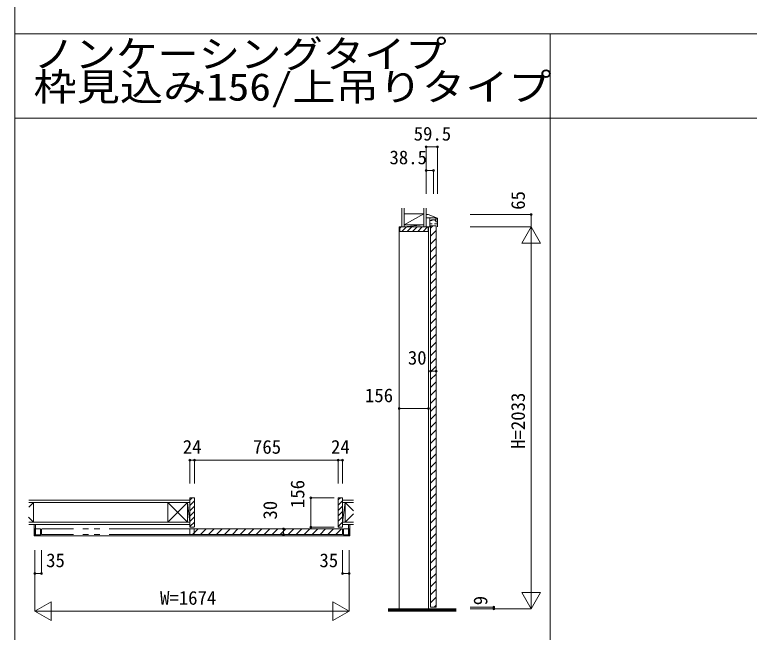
# Model space of a CAD drawing. Units: millimetres, scale not verified. Extents: x -21025 to 7656, y -14850 to 5150.
# Drawn here: x -21025 to -17114, y -11540 to -8254 of the extents above; entities that cross this region are included whole.
import ezdxf
from ezdxf.enums import TextEntityAlignment as Align

# ---------------------------------------------------------------- set-up
doc = ezdxf.new("R2010")
doc.units = ezdxf.units.MM
doc.header["$LTSCALE"] = 50
doc.linetypes.add('DOUBLE_CHAIN2', pattern=[12.8, 9, -1, 0.6, -0.6, 0.6, -1])
doc.layers.add('0-0_0', color=7, linetype='Continuous')
for name, color, linetype, lineweight in [('0-1_YKK_F1', 7, 'Continuous', 9), ('0-4_YKK_N1', 2, 'Continuous', 9), ('0-5_YKK_B1', 4, 'Continuous', 9), ('0-6_YKK_C1', 4, 'Continuous', 9), ('0-7_YKK_Z1', 7, 'Continuous', 9)]:
    doc.layers.add(name, color=color, linetype=linetype, lineweight=lineweight)
doc.styles.add('ＭＳ ゴシック', font='')
doc.styles.get('ＭＳ ゴシック').set_extended_font_data('MS Gothic')

msp = doc.modelspace()

# ---------------------------------------------------------------- linework, layer by layer
at = {"layer": '0-1_YKK_F1'}
for p, q in [((-21025, -14850), (-21025, 5150)), ((-21025, -8355), (7475, -8355)), ((-18175, -14850), (-18175, -8355)), ((-21025, -8805), (7475, -8805))]:
    msp.add_line(p, q, dxfattribs=at)
at = {"layer": '0-4_YKK_N1'}
for p, q in [((-18834.5, -8957.49), (-18775, -8957.49)), ((-18834.5, -8957.49), (-18834.5, -9207.49)), ((-18775, -8957.49), (-18775, -9207.49)), ((-18834.5, -9082.49), (-18796, -9082.49)), ((-18796, -9082.49), (-18796, -9207.49)), ((-18600, -9317.5), (-18275, -9317.5)), ((-18275, -9382.5), (-18275, -9317.5)), ((-18325, -9469.1), (-18275, -9382.5)), ((-18275, -9382.5), (-18275, -11415.5)), ((-18325, -9469.1), (-18225, -9469.1)), ((-18811, -10149.78), (-18781, -10149.78)), ((-18977.5, -10349.78), (-18821.5, -10349.78)), ((-20092.11, -10623.8), (-20092.11, -10748.8)), ((-20068.11, -10623.8), (-20092.11, -10623.8)), ((-20068.11, -10623.8), (-19303.11, -10623.8)), ((-20068.11, -10623.8), (-20068.11, -10748.8)), ((-19303.11, -10623.8), (-19303.11, -10748.8)), ((-19303.11, -10623.8), (-19279.11, -10623.8)), ((-19279.11, -10623.8), (-19279.11, -10748.8)), ((-19449, -10823.8), (-19324, -10823.8)), ((-19594.77, -10990.3), (-19594.77, -11020.3)), ((-20918.11, -11102.5), (-20918.11, -11427.5)), ((-20883.11, -11102.5), (-20883.11, -11227.5)), ((-19279.11, -11102.5), (-19279.11, -11227.5)), ((-19244.11, -11102.5), (-19244.11, -11427.5)), ((-20918.11, -11227.5), (-20883.11, -11227.5)), ((-19279.11, -11227.5), (-19244.11, -11227.5)), ((-18325, -11328.9), (-18275, -11415.5)), ((-18325, -11328.9), (-18225, -11328.9)), ((-18275, -11415.5), (-18225, -11328.9)), ((-19330.72, -11377.5), (-19244.11, -11427.5)), ((-19330.72, -11377.5), (-19330.72, -11477.5)), ((-18600, -11406.5), (-18475, -11406.5)), ((-18600, -11415.5), (-18275, -11415.5)), ((-18475, -11406.5), (-18475, -11415.5)), ((-20918.11, -11427.5), (-19244.11, -11427.5)), ((-20918.11, -11427.5), (-20831.51, -11477.5)), ((-19330.72, -11477.5), (-19244.11, -11427.5))]:
    msp.add_line(p, q, dxfattribs=at)
for points in [[(-18600, -9382.5), (-18275, -9382.5), (-18225, -9469.1)], [(-19449, -10823.8), (-19449, -10979.8), (-19324, -10979.8)], [(-20918.11, -11427.5), (-20831.51, -11377.5), (-20831.51, -11477.5)]]:
    msp.add_lwpolyline(points, dxfattribs=at)
for centre in [(-18834.5, -8957.49), (-18775, -8957.49), (-18834.5, -9082.49), (-18796, -9082.49), (-18275, -9317.5), (-18811, -10149.78), (-18781, -10149.78), (-18977.5, -10349.78), (-18821.5, -10349.78), (-20092.11, -10623.8), (-20068.11, -10623.8), (-19303.11, -10623.8), (-19279.11, -10623.8), (-19449, -10823.8), (-19594.77, -10990.3), (-19449, -10979.8), (-19594.77, -11020.3), (-20918.11, -11227.5), (-20883.11, -11227.5), (-19279.11, -11227.5), (-19244.11, -11227.5), (-18475, -11406.5), (-18475, -11415.5)]:
    msp.add_circle(centre, 5, dxfattribs=at)
at = {"layer": '0-5_YKK_B1'}
for p, q in [((-20092.11, -10823.8), (-20092.11, -10979.8)), ((-20070.11, -10823.8), (-20092.11, -10823.8)), ((-20092.11, -10836.44), (-20079.48, -10823.8)), ((-20068.11, -10977.8), (-20068.11, -10825.8)), ((-19303.11, -10835.79), (-19291.13, -10823.8)), ((-19303.11, -10977.8), (-19303.11, -10825.8)), ((-19301.11, -10823.8), (-19279.11, -10823.8)), ((-19279.11, -10823.8), (-19279.11, -10979.8)), ((-20092.11, -10864.72), (-20068.11, -10840.72)), ((-20092.11, -10893.01), (-20068.11, -10869.01)), ((-19303.11, -10864.07), (-19279.11, -10840.07)), ((-19303.11, -10892.35), (-19279.11, -10868.35)), ((-19279.11, -10836.8), (-19279.11, -10849.3)), ((-19279.11, -10966.3), (-19279.11, -10837.3)), ((-20092.11, -10921.29), (-20068.11, -10897.29)), ((-19303.11, -10920.64), (-19279.11, -10896.64)), ((-20092.11, -10949.57), (-20068.11, -10925.57)), ((-19303.11, -10948.92), (-19279.11, -10924.92)), ((-20920.61, -11027.5), (-20920.61, -10966.8)), ((-20915.11, -10966.8), (-20915.11, -11027.5)), ((-20092.11, -10977.86), (-20068.11, -10953.86)), ((-20092.11, -10979.8), (-20070.11, -10979.8)), ((-19303.11, -10977.21), (-19279.11, -10953.21)), ((-19279.11, -10979.8), (-19301.11, -10979.8)), ((-19279.11, -10954.3), (-19279.11, -10966.8)), ((-19247.11, -10966.8), (-19247.11, -11027.5)), ((-19241.61, -11027.5), (-19241.61, -10966.8)), ((-20915.11, -11027.5), (-20920.61, -11027.5)), ((-20919.11, -10992.3), (-20919.11, -11018.3)), ((-20889.11, -10989.3), (-20916.12, -10989.3)), ((-20916.12, -11021.3), (-20889.11, -11021.3)), ((-20915.11, -11026.3), (-19247.11, -11026.3)), ((-20883.11, -10993.3), (-20888.42, -10993.3)), ((-20888.42, -10993.3), (-20888.42, -11017.3)), ((-20888.42, -11017.3), (-20883.11, -11017.3)), ((-20887.11, -10993.3), (-20887.11, -10991.3)), ((-20887.11, -11019.3), (-20887.11, -11017.3)), ((-20093.11, -10993.3), (-20093.11, -11017)), ((-20093.11, -10993.6), (-20093.11, -11017)), ((-20089.81, -10990.3), (-19282.41, -10990.3)), ((-20089.81, -11020.3), (-19282.41, -11020.3)), ((-20078.46, -11020.3), (-20048.46, -10990.3)), ((-20036.03, -11020.3), (-20006.03, -10990.3)), ((-19993.61, -11020.3), (-19963.61, -10990.3)), ((-19951.18, -11020.3), (-19921.18, -10990.3)), ((-19908.75, -11020.3), (-19878.75, -10990.3)), ((-19866.33, -11020.3), (-19836.33, -10990.3)), ((-19823.9, -11020.3), (-19793.9, -10990.3)), ((-19781.47, -11020.3), (-19751.47, -10990.3)), ((-19739.05, -11020.3), (-19709.05, -10990.3)), ((-19696.62, -11020.3), (-19666.62, -10990.3)), ((-19654.19, -11020.3), (-19624.19, -10990.3)), ((-19611.77, -11020.3), (-19581.77, -10990.3)), ((-19569.34, -11020.3), (-19539.34, -10990.3)), ((-19526.91, -11020.3), (-19496.91, -10990.3)), ((-19484.49, -11020.3), (-19454.49, -10990.3)), ((-19442.06, -11020.3), (-19412.06, -10990.3)), ((-19399.64, -11020.3), (-19369.64, -10990.3)), ((-19357.21, -11020.3), (-19327.21, -10990.3)), ((-19314.78, -11020.3), (-19284.78, -10990.3)), ((-19279.11, -10993.3), (-19273.8, -10993.3)), ((-19279.11, -11017), (-19279.11, -10993.6)), ((-19273.8, -11017.3), (-19279.11, -11017.3)), ((-19275.11, -10993.3), (-19275.11, -10991.3)), ((-19275.11, -11019.3), (-19275.11, -11017.3)), ((-19273.8, -10993.3), (-19273.8, -11017.3)), ((-19273.12, -10989.3), (-19246.11, -10989.3)), ((-19246.11, -11021.3), (-19273.12, -11021.3)), ((-19247.11, -11027.5), (-19241.61, -11027.5)), ((-19243.11, -10992.3), (-19243.11, -11018.3))]:
    msp.add_line(p, q, dxfattribs=at)
at = {"layer": '0-5_YKK_B1', "linetype": 'DOUBLE_CHAIN2'}
for p, q in [((-20883.11, -10993.3), (-20883.11, -11017.3)), ((-20072.11, -10990.3), (-20880.11, -10990.3)), ((-20072.11, -11020.3), (-20880.11, -11020.3)), ((-20069.11, -10993.3), (-20069.11, -11017.3))]:
    msp.add_line(p, q, dxfattribs=at)
at = {"layer": '0-5_YKK_B1'}
for centre, radius, start, end in [((-20070.11, -10825.8), 2, 0, 90), ((-19301.11, -10825.8), 2, 90, 180), ((-20070.11, -10977.8), 2, 270, 0), ((-19301.11, -10977.8), 2, 180, 270), ((-20916.12, -10992.29), 2.99, 89.96782, 180.03217), ((-20916.12, -11018.31), 2.99, 179.96782, 270.03217), ((-20889.11, -10991.3), 2, 359.96796, 90.03203), ((-20889.11, -11019.3), 2, 269.96796, 0.03203), ((-20089.81, -10993.6), 3.3, 90, 180), ((-20089.81, -11017), 3.3, 180, 270), ((-19282.41, -10993.6), 3.3, 0, 90), ((-19282.41, -11017), 3.3, 270, 0), ((-19273.12, -10991.3), 2, 89.96796, 180.03203), ((-19273.12, -11019.3), 2, 179.96796, 270.03203), ((-19246.11, -10992.29), 2.99, 359.96782, 90.03217), ((-19246.11, -11018.31), 2.99, 269.96782, 0.03217)]:
    msp.add_arc(centre, radius, start, end, dxfattribs=at)
at = {"layer": '0-5_YKK_B1', "linetype": 'DOUBLE_CHAIN2'}
for centre, start, end in [((-20880.11, -10993.3), 90, 180), ((-20880.11, -11017.3), 180, 270), ((-20072.11, -10993.3), 0, 90), ((-20072.11, -11017.3), 270, 0)]:
    msp.add_arc(centre, 3, start, end, dxfattribs=at)
at = {"layer": '0-6_YKK_C1'}
for p, q in [((-18834.5, -9317.5), (-18834.5, -9382.5)), ((-18824.5, -9317.5), (-18834.5, -9317.5)), ((-18834.5, -9334.5), (-18785.19, -9334.5)), ((-18775, -9335.54), (-18824.5, -9317.5)), ((-18815.7, -9382.5), (-18815.7, -9334.5)), ((-18805.4, -9344.6), (-18805.4, -9348.8)), ((-18786.6, -9344.6), (-18805.4, -9344.6)), ((-18786.6, -9348.8), (-18786.6, -9344.6)), ((-18785.19, -9334.5), (-18783.4, -9339.41)), ((-18783.48, -9339.2), (-18775, -9339.2)), ((-18783.4, -9339.41), (-18783.4, -9355.5)), ((-18775, -9382.5), (-18775, -9335.54)), ((-18977.5, -9382.5), (-18977.5, -11415.5)), ((-18975, -9382.5), (-18977.5, -9382.5)), ((-18975, -9404.5), (-18975, -9382.5)), ((-18975, -9382.5), (-18824, -9382.5)), ((-18975, -9389.43), (-18968.07, -9382.5)), ((-18964, -9382.5), (-18835, -9382.5)), ((-18963.78, -9406.5), (-18939.78, -9382.5)), ((-18935.5, -9406.5), (-18911.5, -9382.5)), ((-18907.21, -9406.5), (-18883.21, -9382.5)), ((-18878.93, -9406.5), (-18854.93, -9382.5)), ((-18850.64, -9406.5), (-18826.64, -9382.5)), ((-18834.5, -9382.5), (-18847, -9382.5)), ((-18834.5, -9382.5), (-18815.7, -9382.5)), ((-18824, -9382.5), (-18824, -9404.5)), ((-18821.5, -9382.5), (-18821.5, -11415.5)), ((-18803.4, -9348.8), (-18815.7, -9348.8)), ((-18815.7, -9367.3), (-18802.2, -9367.3)), ((-18781, -9377.5), (-18811, -9377.5)), ((-18811, -9389.48), (-18799.02, -9377.5)), ((-18789.8, -9367.3), (-18775, -9367.3)), ((-18788.6, -9348.8), (-18786.6, -9348.8)), ((-18786.6, -9347.3), (-18783.4, -9347.3)), ((-18783.4, -9355.5), (-18775, -9355.5)), ((-18781, -11406.5), (-18781, -9377.5)), ((-18826, -9406.5), (-18973, -9406.5)), ((-18811, -9431.9), (-18781, -9401.9)), ((-18811, -9474.33), (-18781, -9444.33)), ((-18811, -9516.76), (-18781, -9486.76)), ((-18811, -9559.18), (-18781, -9529.18)), ((-18811, -9601.61), (-18781, -9571.61)), ((-18811, -9644.04), (-18781, -9614.04)), ((-18811, -9686.46), (-18781, -9656.46)), ((-18811, -9728.89), (-18781, -9698.89)), ((-18811, -9771.32), (-18781, -9741.32)), ((-18811, -9813.74), (-18781, -9783.74)), ((-18811, -9856.17), (-18781, -9826.17)), ((-18811, -9898.59), (-18781, -9868.59)), ((-18811, -9941.02), (-18781, -9911.02)), ((-18811, -9983.45), (-18781, -9953.45)), ((-18811, -10025.87), (-18781, -9995.87)), ((-18811, -10068.3), (-18781, -10038.3)), ((-18811, -10110.73), (-18781, -10080.73)), ((-18811, -10153.15), (-18781, -10123.15)), ((-18811, -10195.58), (-18781, -10165.58)), ((-18811, -10238.01), (-18781, -10208.01)), ((-18811, -10280.43), (-18781, -10250.43)), ((-18811, -10322.86), (-18781, -10292.86)), ((-18811, -10365.29), (-18781, -10335.29)), ((-18811, -10407.71), (-18781, -10377.71)), ((-18811, -10450.14), (-18781, -10420.14)), ((-18811, -10492.56), (-18781, -10462.56)), ((-18811, -10534.99), (-18781, -10504.99)), ((-18811, -10577.42), (-18781, -10547.42)), ((-18811, -10619.84), (-18781, -10589.84)), ((-18811, -10662.27), (-18781, -10632.27)), ((-18811, -10704.7), (-18781, -10674.7)), ((-18811, -10747.12), (-18781, -10717.12)), ((-18811, -10789.55), (-18781, -10759.55)), ((-18811, -10831.98), (-18781, -10801.98)), ((-18811, -10874.4), (-18781, -10844.4)), ((-18811, -10916.83), (-18781, -10886.83)), ((-18811, -10959.25), (-18781, -10929.25)), ((-18811, -11001.68), (-18781, -10971.68)), ((-18811, -11044.11), (-18781, -11014.11)), ((-18811, -11086.53), (-18781, -11056.53)), ((-18811, -11128.96), (-18781, -11098.96)), ((-18811, -11171.39), (-18781, -11141.39)), ((-18811, -11213.81), (-18781, -11183.81)), ((-18811, -11256.24), (-18781, -11226.24)), ((-18811, -11298.67), (-18781, -11268.67)), ((-18811, -11341.09), (-18781, -11311.09)), ((-18811, -11383.52), (-18781, -11353.52)), ((-18791.55, -11406.5), (-18781, -11395.94))]:
    msp.add_line(p, q, dxfattribs=at)
msp.add_lwpolyline([(-18781, -11406.5), (-18811, -11406.5), (-18811, -9377.5)], dxfattribs=at)
for centre, start, end in [((-18973, -9404.5), 180, 269.99998), ((-18826, -9404.5), 270, 359.99998)]:
    msp.add_arc(centre, 2, start, end, dxfattribs=at)
at = {"layer": '0-7_YKK_Z1'}
for p, q in [((-18964.5, -9282.49), (-18964.5, -9382.5)), ((-18847, -9282.49), (-18847, -9382.5)), ((-18834.5, -9382.5), (-18834.5, -9282.49)), ((-18952, -9372.49), (-18847, -9312.5)), ((-18952, -9312.5), (-18952, -9372.49)), ((-18847, -9312.5), (-18952, -9312.5)), ((-18847, -9372.49), (-18847, -9312.5)), ((-18848, -9372.49), (-18953, -9382.5)), ((-18952, -9372.49), (-18847, -9372.49)), ((-18952, -9372.49), (-18847, -9372.49)), ((-18847, -9348.32), (-18847, -9382.5)), ((-20925.6, -10849.3), (-20949.71, -10873.41)), ((-20092.11, -10836.8), (-20949.38, -10836.8)), ((-20092.11, -10849.3), (-20949.38, -10849.3)), ((-20925.6, -10954.3), (-20925.6, -10849.3)), ((-20210.61, -10954.3), (-20210.61, -10849.3)), ((-20210.61, -10849.3), (-20105.61, -10954.3)), ((-20107.49, -10849.3), (-20092.11, -10849.3)), ((-20105.61, -10849.3), (-20092.11, -10954.3)), ((-19279.11, -10836.8), (-19221.61, -10836.8)), ((-19265.61, -10849.3), (-19279.11, -10955.8)), ((-19221.61, -10849.3), (-19279.11, -10849.3)), ((-19265.61, -10849.3), (-19221.61, -10893.3)), ((-19265.61, -10954.3), (-19265.61, -10849.3)), ((-19265.61, -10954.3), (-19221.61, -10910.3)), ((-20925.6, -10954.3), (-20952.19, -10927.71)), ((-20092.11, -10954.3), (-20949.38, -10954.3)), ((-20949.38, -10966.8), (-20092.11, -10966.8)), ((-20092.11, -10954.3), (-20107.88, -10954.3)), ((-19279.11, -10954.3), (-19221.61, -10954.3)), ((-19221.61, -10966.8), (-19279.11, -10966.8)), ((-19037.5, -11415.5), (-18675, -11415.5)), ((-19037.5, -11418.5), (-18675, -11418.5)), ((-19003.45, -11415.5), (-18950.5, -11415.5)), ((-18952.65, -11415.5), (-18736.89, -11415.5)), ((-19037.5, -11421.5), (-18675, -11421.5)), ((-19037.5, -11424.5), (-18675, -11424.5)), ((-18675, -11427.5), (-19037.5, -11427.5))]:
    msp.add_line(p, q, dxfattribs=at)
for points in [[(-18952, -9382.5), (-18952, -9282.49), (-18952, -9382.5)], [(-20105.61, -10954.3), (-20105.61, -10849.3), (-20210.61, -10954.3)]]:
    msp.add_lwpolyline(points, dxfattribs=at)

# ---------------------------------------------------------------- texts
at = {"layer": '0-0_0', "style": 'ＭＳ ゴシック'}
for s, width, p in [('ノンケーシングタイプ', 1.1, (-20925, -8580)), ('枠見込み156/上吊りタイプ', 1.15, (-20925, -8755))]:
    msp.add_text(s, height=146.6, dxfattribs=dict(at, width=width)).set_placement(p, align=Align.BOTTOM_LEFT)
at = {"layer": '0-4_YKK_N1', "color": 4, "style": 'ＭＳ ゴシック'}
for s, p in [('59.5', (-18900.96, -8945.49)), ('38.5', (-19029.87, -9071.61)), ('30', (-18932.1, -10137.78)), ('156', (-19160.21, -10337.78)), ('24', (-20130.11, -10611.8)), ('765', (-19756.36, -10611.8)), ('24', (-19341.11, -10611.8)), ('35', (-20857.62, -11215.5)), ('35', (-19402.71, -11215.5)), ('W=1674', (-20251.11, -11415.5))]:
    msp.add_text(s, height=73.31, dxfattribs=at).set_placement(p, align=Align.BOTTOM_LEFT)
for s, p in [('65', (-18287, -9291.8)), ('H=2033', (-18287, -10564)), ('156', (-19461, -10878.96)), ('30', (-19606.77, -10940.16)), ('9', (-18487, -11396.2))]:
    msp.add_text(s, height=73.31, rotation=90, dxfattribs=at).set_placement(p, align=Align.BOTTOM_LEFT)

doc.saveas('drawing.dxf')
